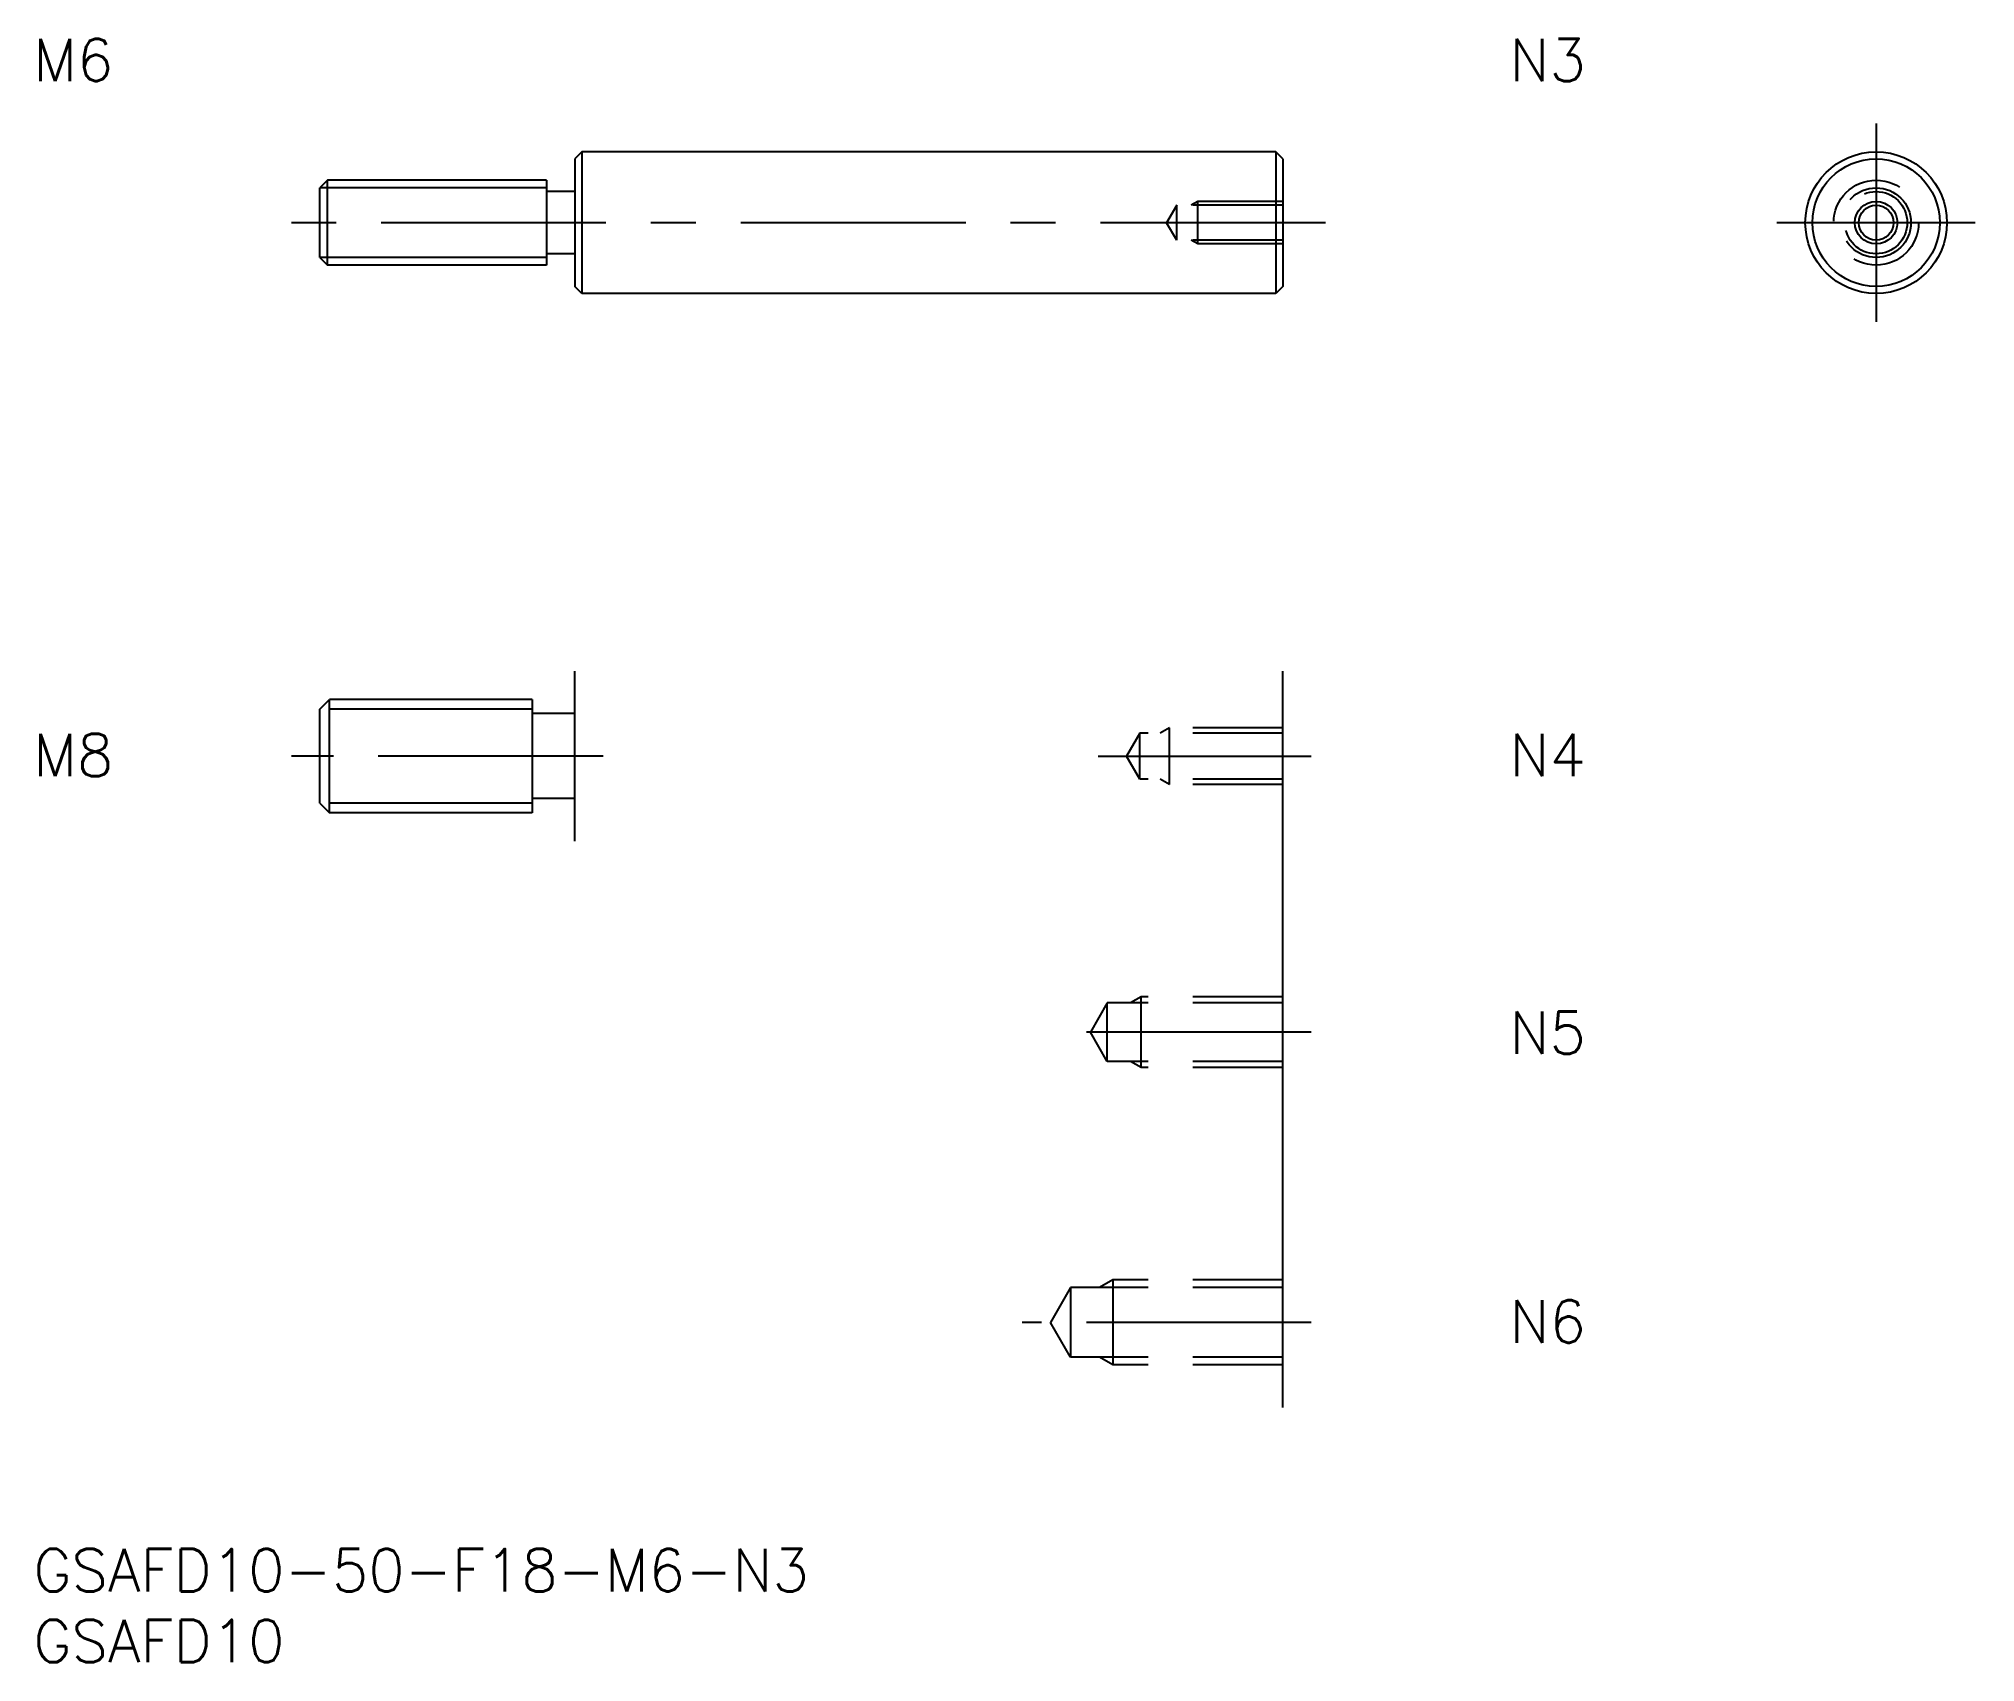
# Model space of a CAD drawing. Extents: x 0 to 137, y -8 to 107.
import ezdxf

# ---------------------------------------------------------------- set-up
doc = ezdxf.new("R2010")
doc.units = 0
doc.header["$LTSCALE"] = 0.5
doc.linetypes.add('CENTER', pattern=[50.8, 31.75, -6.35, 6.35, -6.35])
doc.linetypes.add('DASHED', pattern=[19.05, 12.7, -6.35])
for name, color, linetype in [('MSM_CENTER', 1, 'CENTER'), ('MSM_CONTINUOUS', 7, 'CONTINUOUS'), ('MSM_DASHED', 4, 'DASHED'), ('MSM_NARROW', 5, 'CONTINUOUS'), ('MSM_PART_NUMBER', 7, 'CONTINUOUS')]:
    doc.layers.add(name, color=color, linetype=linetype)
doc.styles.get("Standard").update_dxf_attribs({"font": 'txt.shx', "height": 3, "bigfont": 'bigfont.shx'})

# ---------------------------------------------------------------- blocks, each defined once
blk = doc.blocks.new('*U28')
at = {"layer": 'MSM_PART_NUMBER'}
blk.add_text('GSAFD10-50-F18-M6-N3', height=3, dxfattribs=at).set_placement((0, -3))
blk = doc.blocks.new('*U29')
at = {"layer": 'MSM_PART_NUMBER'}
blk.add_text('GSAFD10', height=3, dxfattribs=at).set_placement((0, -8))
blk = doc.blocks.new('*U30')
at = {"layer": 'MSM_PART_NUMBER'}
blk.add_text('N5', height=3, dxfattribs=at).set_placement((104.24, 34.96))
blk = doc.blocks.new('*U31')
at = {"layer": 'MSM_PART_NUMBER'}
blk.add_text('N4', height=3, dxfattribs=at).set_placement((104.24, 54.57))
blk = doc.blocks.new('*U32')
at = {"layer": 'MSM_PART_NUMBER'}
blk.add_text('N6', height=3, dxfattribs=at).set_placement((104.24, 14.57))
blk = doc.blocks.new('*U33')
at = {"layer": 'MSM_PART_NUMBER'}
blk.add_text('M8', height=3, dxfattribs=at).set_placement((0, 54.57))
blk = doc.blocks.new('*U34')
at = {"layer": 'MSM_PART_NUMBER'}
blk.add_text('M6', height=3, dxfattribs=at).set_placement((0, 103.66))
blk = doc.blocks.new('*U35')
at = {"layer": 'MSM_PART_NUMBER'}
blk.add_text('N3', height=3, dxfattribs=at).set_placement((104.24, 103.66))

msp = doc.modelspace()

# ---------------------------------------------------------------- linework, layer by layer
at = {"layer": 'MSM_CENTER'}
for p, q in [((130.13, 100.67), (130.13, 86.67)), ((91.24, 93.67), (18.24, 93.67)), ((137.13, 93.67), (123.13, 93.67)), ((40.24, 56), (18.24, 56)), ((75.2, 56), (90.24, 56)), ((90.24, 36.5), (72.65, 36.5)), ((90.24, 16), (69.82, 16))]:
    msp.add_line(p, q, dxfattribs=at)
at = {"layer": 'MSM_CONTINUOUS'}
for p, q in [((38.74, 98.67), (38.24, 98.17)), ((87.74, 98.67), (38.74, 98.67)), ((38.74, 98.67), (38.74, 88.67)), ((88.24, 98.17), (87.74, 98.67)), ((87.74, 98.67), (87.74, 88.67)), ((38.24, 98.17), (38.24, 89.17)), ((88.24, 98.17), (88.24, 89.17)), ((20.78, 96.67), (20.24, 96.12)), ((20.24, 91.21), (20.24, 96.12)), ((36.24, 96.67), (20.78, 96.67)), ((20.78, 90.67), (20.78, 96.67)), ((36.24, 96.67), (36.24, 90.67)), ((38.24, 95.87), (36.24, 95.87)), ((20.24, 91.21), (20.78, 90.67)), ((36.24, 90.67), (20.78, 90.67)), ((38.24, 91.47), (36.24, 91.47)), ((38.74, 88.67), (38.24, 89.17)), ((88.24, 89.17), (87.74, 88.67)), ((87.74, 88.67), (38.74, 88.67)), ((38.24, 50), (38.24, 62)), ((88.24, 10), (88.24, 62)), ((20.24, 59.32), (20.92, 60)), ((20.24, 52.68), (20.24, 59.32)), ((35.24, 60), (20.92, 60)), ((20.92, 52), (20.92, 60)), ((35.24, 60), (35.24, 52)), ((38.24, 59), (35.24, 59)), ((20.24, 52.68), (20.92, 52)), ((35.24, 52), (20.92, 52)), ((38.24, 53), (35.24, 53))]:
    msp.add_line(p, q, dxfattribs=at)
for radius in [5, 4.5, 1.23]:
    msp.add_circle((130.13, 93.67), radius, dxfattribs=at)
at = {"layer": 'MSM_DASHED'}
for p, q in [((80.74, 94.9), (80.03, 93.67)), ((88.24, 94.9), (80.74, 94.9)), ((80.74, 92.44), (80.74, 94.9)), ((82.24, 95.17), (81.77, 94.9)), ((88.24, 95.17), (82.24, 95.17)), ((82.24, 92.17), (82.24, 95.17)), ((80.74, 92.44), (80.03, 93.67)), ((88.24, 92.44), (80.74, 92.44)), ((82.24, 92.17), (81.77, 92.44)), ((88.24, 92.17), (82.24, 92.17)), ((78.14, 57.62), (77.2, 56)), ((88.24, 57.62), (78.14, 57.62)), ((78.14, 54.38), (78.14, 57.62)), ((80.24, 58), (79.58, 57.62)), ((88.24, 58), (80.24, 58)), ((80.24, 54), (80.24, 58)), ((78.14, 54.38), (77.2, 56)), ((88.24, 54.38), (78.14, 54.38)), ((80.24, 54), (79.58, 54.38)), ((88.24, 54), (80.24, 54)), ((75.84, 38.57), (74.65, 36.5)), ((88.24, 38.57), (75.84, 38.57)), ((75.84, 34.43), (75.84, 38.57)), ((78.24, 39), (77.49, 38.57)), ((88.24, 39), (78.24, 39)), ((78.24, 34), (78.24, 39)), ((75.84, 34.43), (74.65, 36.5)), ((88.24, 34.43), (75.84, 34.43)), ((78.24, 34), (77.49, 34.43)), ((88.24, 34), (78.24, 34)), ((73.24, 18.46), (71.82, 16)), ((88.24, 18.46), (73.24, 18.46)), ((73.24, 18.46), (73.24, 13.54)), ((76.24, 19), (75.3, 18.46)), ((88.24, 19), (76.24, 19)), ((76.24, 19), (76.24, 13)), ((73.24, 13.54), (71.82, 16)), ((88.24, 13.54), (73.24, 13.54)), ((76.24, 13), (75.3, 13.54)), ((88.24, 13), (76.24, 13))]:
    msp.add_line(p, q, dxfattribs=at)
for radius in [3, 2.46, 2.2]:
    msp.add_circle((130.13, 93.67), radius, dxfattribs=at)
at = {"layer": 'MSM_NARROW'}
for p, q in [((36.24, 96.12), (20.24, 96.12)), ((36.24, 91.21), (20.24, 91.21)), ((35.24, 59.32), (20.92, 59.32)), ((35.24, 52.68), (20.92, 52.68))]:
    msp.add_line(p, q, dxfattribs=at)
msp.add_circle((130.13, 93.67), 1.5, dxfattribs=at)

# ---------------------------------------------------------------- block references
at = {"layer": 'MSM_CONTINUOUS'}
for name in ['*U34', '*U35', '*U33', '*U31', '*U30', '*U32', '*U28', '*U29']:
    msp.add_blockref(name, (0, 0), dxfattribs=at)

doc.saveas('drawing.dxf')
